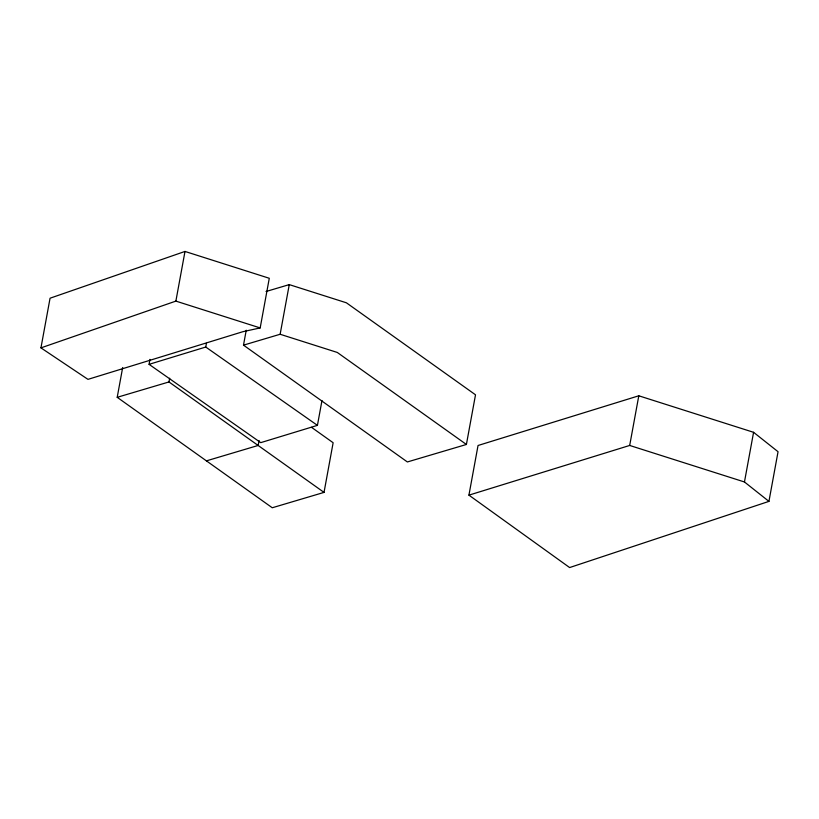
<?xml version="1.0" encoding="UTF-8"?>
<svg xmlns="http://www.w3.org/2000/svg" width="819" height="819" viewBox="0 0 819 819"><rect width="100%" height="100%" fill="white"/><g stroke="black" fill="none" stroke-linecap="round" stroke-linejoin="round"><path stroke-width="1.23" d="M40.95 347.87L50.061 298.208L184.992 251.443L269.287 278.276L260.176 327.928L242.967 331.675L87.971 379.361L40.95 347.87L175.88 301.105L260.176 327.928M311.527 427.334L333.138 442.731L324.027 492.393L272.266 507.76L117.209 397.317L122.676 367.516M321.98 400.532L317.424 425.358L260.759 442.639L149.068 364.342L149.979 359.377M175.88 301.105L184.992 251.443M117.209 397.317L168.97 381.951L169.656 378.224M149.068 364.342L205.753 347.041L206.429 343.315M266.042 291.503L289.261 284.613L346.396 302.795L475.511 394.809L466.4 444.471L407.371 461.957L243.499 345.147L246.232 330.252M259.06 440.499L258.149 445.464L206.439 460.851M243.499 345.147L280.139 334.265L289.261 284.613M468.929 495.147L478.04 445.495L638.8 395.792L753.582 432.309L778.05 451.719L768.939 501.382L569.625 567.557L468.929 495.147L629.688 445.454L744.461 481.971L768.939 501.382M629.688 445.454L638.8 395.792M744.461 481.971L753.582 432.309M280.139 334.265L337.285 352.446L466.4 444.471M205.753 347.041L317.424 425.358M168.97 381.951L324.027 492.393"/></g></svg>
